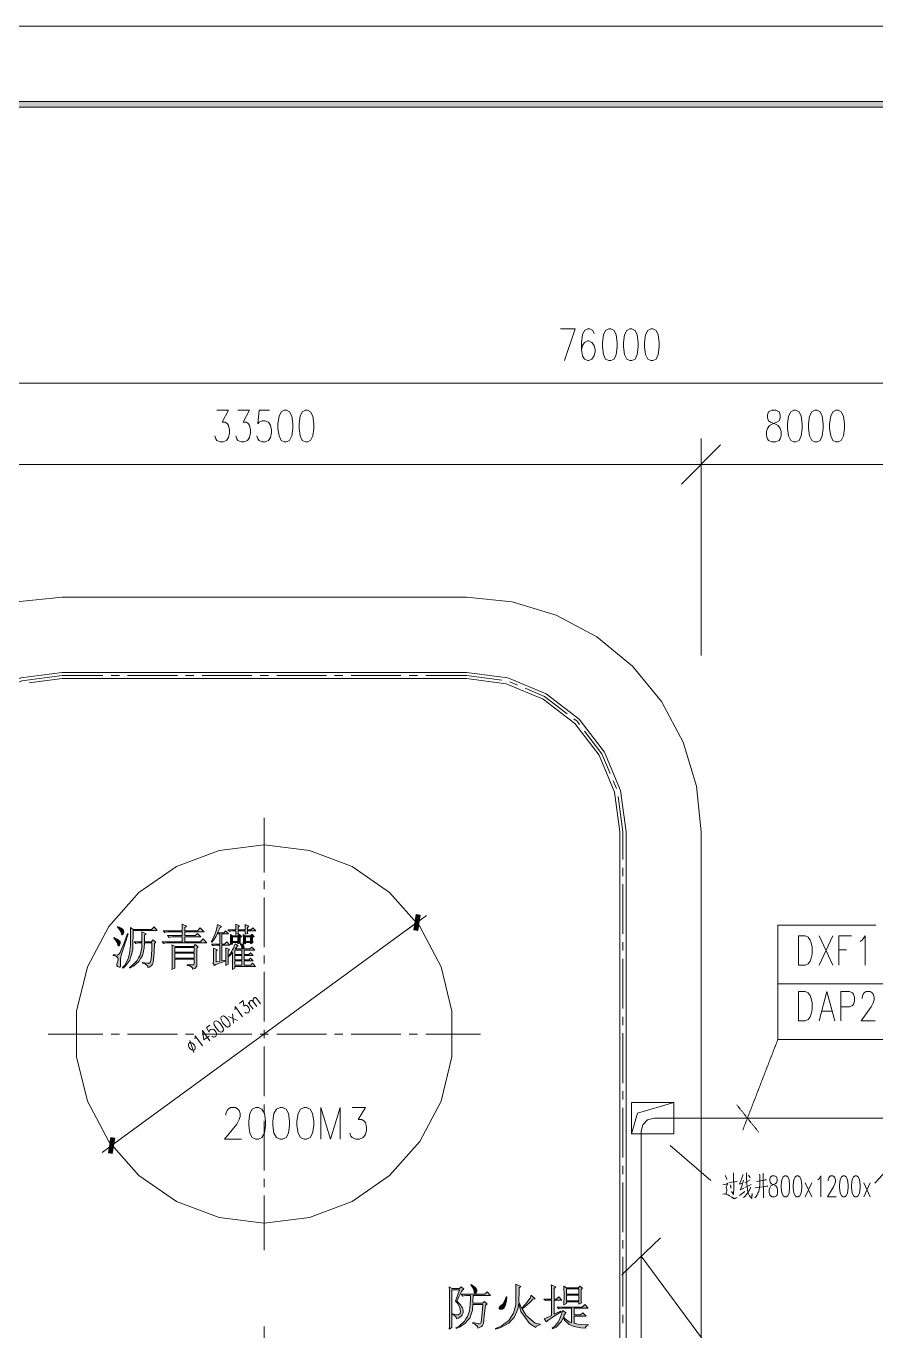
# Model space of a CAD drawing. Header units: millimetres. Extents: x -4415 to 173792, y -78716 to 47289.
# Drawn here: x 84791 to 117379, y -2753 to 47289 of the extents above; entities that cross this region are included whole.
import ezdxf

# ---------------------------------------------------------------- set-up
doc = ezdxf.new("R2010")
doc.units = ezdxf.units.MM

msp = doc.modelspace()

# ---------------------------------------------------------------- hatches: boundary and pattern name
h = msp.add_hatch(color=0)
h.dxf.hatch_style = 2
h.paths.add_polyline_path([(170896, 44393), (170687, 44183), (3191, 44183), (2980, 44393)])
h = msp.add_hatch(color=0)
h.dxf.hatch_style = 2
h.paths.add_polyline_path([(99810, 12604), (99661, 12626), (99753, 13214), (99901, 13190)])
h = msp.add_hatch(color=0)
h.dxf.hatch_style = 2
h.paths.add_polyline_path([(88309, 12757), (88405, 12710), (88510, 12638), (88522, 12615), (88532, 12591), (88543, 12560), (88543, 12552), (88543, 12534), (88530, 12498), (88517, 12479), (88505, 12461), (88488, 12443), (88485, 12443), (88473, 12443), (88452, 12476), (88441, 12508), (88423, 12560), (88350, 12677), (88295, 12742)])
h = msp.add_hatch(color=0)
h.dxf.hatch_style = 2
h.paths.add_polyline_path([(88792, 12713), (88894, 12648), (89604, 12648), (89698, 12742), (89823, 12604), (88894, 12604), (88894, 12420), (88889, 12121), (88883, 12004), (88878, 11887), (88836, 11667), (88800, 11565), (88763, 11463), (88620, 11261), (88514, 11162), (88492, 11185), (88576, 11279), (88693, 11490), (88726, 11604), (88759, 11720), (88793, 12024), (88795, 12212), (88798, 12401), (88795, 12651)])
h = msp.add_hatch(color=0)
h.dxf.hatch_style = 2
h.paths.add_polyline_path([(88938, 12172), (89230, 12172), (89234, 12318), (89230, 12508), (89224, 12552), (89391, 12479), (89333, 12428), (89326, 12172), (89604, 12172), (89655, 12245), (89772, 12150), (89713, 12107), (89703, 11759), (89664, 11364), (89637, 11316), (89609, 11268), (89523, 11203), (89464, 11185), (89461, 11239), (89359, 11320), (89260, 11346), (89260, 11375), (89336, 11364), (89448, 11351), (89482, 11349), (89518, 11347), (89563, 11408), (89575, 11469), (89586, 11531), (89607, 11861), (89619, 12128), (89326, 12128), (89323, 11931), (89250, 11629), (89180, 11525), (89110, 11420), (88905, 11239), (88770, 11162), (88756, 11185), (88873, 11268), (89048, 11455), (89107, 11557), (89165, 11660), (89227, 11946), (89230, 12128), (89180, 12128), (89133, 12128), (89044, 12118), (89004, 12107)])
h = msp.add_hatch(color=0)
h.dxf.hatch_style = 2
h.paths.add_polyline_path([(90774, 12844), (90949, 12771), (90883, 12721), (90883, 12596), (91359, 12596), (91468, 12706), (91614, 12552), (90883, 12552), (90883, 12406), (91271, 12406), (91366, 12494), (91490, 12362), (90883, 12362), (90883, 12172), (91468, 12172), (91578, 12282), (91724, 12128), (90247, 12128), (90200, 12128), (90112, 12118), (90072, 12107), (90006, 12172), (90781, 12172), (90781, 12362), (90452, 12362), (90405, 12362), (90317, 12352), (90277, 12341), (90210, 12406), (90781, 12406), (90781, 12552), (90291, 12552), (90244, 12552), (90156, 12541), (90116, 12530), (90049, 12596), (90781, 12596), (90781, 12662), (90777, 12786)])
h = msp.add_hatch(color=0)
h.dxf.hatch_style = 2
h.paths.add_polyline_path([(92449, 11470), (92449, 11938), (92587, 11873), (92537, 11814), (92537, 11756), (92537, 11616), (92537, 11536), (92537, 11456), (92540, 11342), (92543, 11309), (92449, 11265), (92449, 11434), (92284, 11382), (92069, 11295), (92017, 11259), (91958, 11368), (91970, 11382), (91980, 11423), (91980, 11449), (91980, 11624), (91976, 11865), (91973, 11931), (92126, 11865), (92075, 11821), (92075, 11397), (92215, 11426), (92215, 12040), (92142, 12040), (92093, 12040), (92006, 12030), (91965, 12019), (91900, 12084), (92215, 12084), (92215, 12472), (92119, 12472), (92075, 12384), (91973, 12227), (91915, 12157), (91892, 12172), (91944, 12256), (92022, 12426), (92050, 12512), (92077, 12597), (92116, 12761), (92126, 12838), (92288, 12757), (92228, 12721), (92204, 12662), (92155, 12560), (92134, 12516), (92368, 12516), (92441, 12589), (92551, 12472), (92303, 12472), (92303, 12084), (92405, 12084), (92485, 12165), (92602, 12040), (92303, 12040), (92303, 11441)])
h = msp.add_hatch(color=0)
h.dxf.hatch_style = 2
h.paths.add_polyline_path([(93195, 12633), (93195, 12695), (93190, 12797), (93187, 12838), (93333, 12771), (93282, 12721), (93282, 12633), (93414, 12633), (93487, 12706), (93596, 12589), (93282, 12589), (93282, 12571), (93286, 12523), (93289, 12494), (93195, 12458), (93195, 12589), (92924, 12589), (92924, 12494), (92829, 12450), (92832, 12494), (92836, 12564), (92836, 12589), (92771, 12589), (92722, 12589), (92635, 12578), (92595, 12567), (92529, 12633), (92836, 12633), (92836, 12706), (92832, 12812), (92829, 12844), (92975, 12786), (92924, 12735), (92924, 12633)])
h = msp.add_hatch(color=0)
h.dxf.hatch_style = 2
h.paths.add_polyline_path([(88704, 12479), (88587, 12118), (88455, 11702), (88441, 11648), (88426, 11596), (88412, 11477), (88412, 11411), (88412, 11346), (88410, 11259), (88408, 11239), (88406, 11219), (88390, 11199), (88375, 11199), (88364, 11199), (88333, 11208), (88313, 11217), (88293, 11227), (88273, 11261), (88273, 11287), (88273, 11308), (88283, 11364), (88295, 11396), (88306, 11433), (88317, 11487), (88317, 11506), (88317, 11531), (88298, 11572), (88280, 11586), (88262, 11601), (88189, 11630), (88134, 11645), (88134, 11674), (88203, 11667), (88286, 11661), (88298, 11663), (88311, 11666), (88348, 11697), (88371, 11726), (88395, 11755), (88547, 12136), (88675, 12487)])
h = msp.add_hatch(color=0)
h.dxf.hatch_style = 2
h.paths.add_polyline_path([(88171, 12333), (88283, 12274), (88399, 12181), (88400, 12147), (88403, 12111), (88392, 12062), (88379, 12047), (88366, 12033), (88350, 12018), (88346, 12018), (88335, 12018), (88313, 12054), (88302, 12091), (88283, 12139), (88210, 12253), (88156, 12318)])
h = msp.add_hatch(color=0)
h.paths.add_polyline_path([(90386, 12054), (90511, 11996), (91219, 11996), (91271, 12062), (91388, 11974), (91336, 11930), (91336, 11308), (91341, 11235), (91260, 11140), (91176, 11118), (91176, 11170), (91070, 11243), (90964, 11264), (90964, 11293), (91070, 11287), (91190, 11281), (91205, 11282), (91219, 11285), (91234, 11308), (91234, 11331), (91234, 11498), (90496, 11498), (90496, 11155), (90386, 11103), (90390, 11184), (90394, 11423), (90394, 11583), (90394, 11742), (90390, 11978)])
h.paths.add_polyline_path([(90496, 11732), (90496, 11542), (91234, 11542), (91234, 11732)])
h.paths.add_polyline_path([(90496, 11952), (90496, 11776), (91234, 11776), (91234, 11952)])
h = msp.add_hatch(color=0)
h.paths.add_polyline_path([(92712, 11755), (92675, 11715), (92602, 11642), (92566, 11609), (92551, 11631), (92598, 11689), (92677, 11808), (92708, 11868), (92739, 11929), (92789, 12043), (92807, 12098), (92924, 12018), (92902, 12004), (92867, 11973), (92854, 11957), (92841, 11939), (92818, 11908), (92807, 11894), (93377, 11894), (93450, 11967), (93560, 11850), (93151, 11850), (93151, 11683), (93333, 11683), (93399, 11748), (93502, 11639), (93151, 11639), (93151, 11478), (93333, 11478), (93399, 11543), (93502, 11434), (93151, 11434), (93151, 11273), (93406, 11273), (93479, 11346), (93590, 11229), (92800, 11229), (92800, 11156), (92704, 11112), (92708, 11189), (92712, 11510)])
h.paths.add_polyline_path([(92800, 11850), (92800, 11683), (93063, 11683), (93063, 11850)])
h.paths.add_polyline_path([(92800, 11639), (92800, 11478), (93063, 11478), (93063, 11639)])
h.paths.add_polyline_path([(92800, 11434), (92800, 11273), (93063, 11273), (93063, 11434)])
h = msp.add_hatch(color=0)
h.paths.add_polyline_path([(92624, 12063), (92628, 12113), (92631, 12212), (92631, 12260), (92631, 12308), (92628, 12403), (92624, 12450), (92712, 12399), (92909, 12399), (92967, 12458), (93048, 12377), (92997, 12341), (92997, 12260), (93000, 12154), (93005, 12128), (92917, 12092), (92917, 12143), (92712, 12143), (92712, 12084)])
h.paths.add_polyline_path([(92712, 12355), (92712, 12186), (92917, 12186), (92917, 12355)])
h = msp.add_hatch(color=0)
h.dxf.hatch_style = 2
h.paths.add_polyline_path([(93011, 12099), (93055, 12074), (93112, 12033), (93125, 12019), (93138, 12004), (93148, 11975), (93146, 11960), (93145, 11945), (93133, 11923), (93125, 11916), (93115, 11908), (93099, 11901), (93092, 11901), (93081, 11901), (93066, 11931), (93063, 11960), (93052, 11996), (93019, 12063), (92997, 12092)])
h = msp.add_hatch(color=0)
h.paths.add_polyline_path([(93114, 12069), (93117, 12118), (93122, 12212), (93122, 12260), (93122, 12308), (93117, 12403), (93114, 12450), (93201, 12399), (93399, 12399), (93450, 12458), (93538, 12377), (93479, 12333), (93479, 12256), (93483, 12157), (93487, 12136), (93399, 12092), (93399, 12143), (93201, 12143), (93201, 12099)])
h.paths.add_polyline_path([(93201, 12355), (93201, 12186), (93399, 12186), (93399, 12355)])
h = msp.add_hatch(color=0)
h.dxf.hatch_style = 2
h.paths.add_polyline_path([(88042, 4663), (88190, 4640), (88098, 4052), (87950, 4076)])
h = msp.add_hatch(color=0)
h.dxf.hatch_style = 2
h.paths.add_polyline_path([(101860, -975), (101933, -1026), (102025, -1104), (102043, -1128), (102062, -1154), (102080, -1195), (102080, -1209), (102080, -1231), (102065, -1271), (102050, -1289), (102036, -1308), (102013, -1326), (102007, -1326), (101995, -1326), (101977, -1286), (101969, -1245), (101955, -1187), (101893, -1060), (101846, -990)])
h = msp.add_hatch(color=0)
h.dxf.hatch_style = 2
h.paths.add_polyline_path([(103696, -1231), (103688, -1640), (103725, -1728), (103779, -1850), (103798, -1882), (103934, -1743), (104116, -1491), (104164, -1377), (104310, -1517), (104229, -1538), (104124, -1645), (103915, -1831), (103813, -1912), (103966, -2163), (104310, -2456), (104500, -2496), (104500, -2526), (104438, -2529), (104358, -2576), (104340, -2620), (104098, -2464), (103769, -2003), (103681, -1699), (103648, -1915), (103511, -2238), (103407, -2347), (103303, -2454), (102998, -2625), (102796, -2687), (102788, -2657), (103004, -2573), (103306, -2348), (103392, -2207), (103478, -2067), (103568, -1749), (103571, -1572), (103575, -1395), (103571, -1089), (103565, -961), (103761, -1049), (103696, -1107)])
h = msp.add_hatch(color=0)
h.dxf.hatch_style = 2
h.paths.add_polyline_path([(104939, -1531), (104939, -1254), (104939, -1181), (104935, -1046), (104931, -983), (105100, -1064), (105042, -1122), (105042, -1531), (105136, -1531), (105217, -1451), (105334, -1575), (105042, -1575), (105042, -2116), (105290, -1992), (105305, -2021), (105074, -2164), (104796, -2357), (104749, -2409), (104654, -2284), (104715, -2263), (104858, -2201), (104939, -2160), (104939, -1575), (104771, -1575), (104705, -1590), (104647, -1531)])
h = msp.add_hatch(color=0)
h.dxf.hatch_style = 2
h.paths.add_polyline_path([(101019, -2680), (101023, -2570), (101027, -2173), (101027, -1886), (101027, -1600), (101023, -1187), (101019, -1064), (101129, -1129), (101407, -1129), (101480, -1056), (101582, -1158), (101516, -1202), (101491, -1239), (101384, -1444), (101305, -1612), (101366, -1667), (101459, -1771), (101491, -1821), (101522, -1870), (101551, -1965), (101550, -2011), (101547, -2056), (101516, -2136), (101487, -2172), (101458, -2206), (101363, -2263), (101297, -2284), (101282, -2230), (101209, -2154), (101151, -2131), (101158, -2102), (101209, -2117), (101297, -2131), (101334, -2131), (101360, -2131), (101401, -2115), (101418, -2099), (101434, -2082), (101443, -2000), (101436, -1933), (101428, -1868), (101341, -1707), (101261, -1612), (101414, -1173), (101121, -1173), (101121, -2620)])
h = msp.add_hatch(color=0)
h.dxf.hatch_style = 2
h.paths.add_polyline_path([(102408, -1765), (102376, -2091), (102333, -2443), (102325, -2471), (102315, -2498), (102288, -2546), (102270, -2566), (102252, -2586), (102174, -2625), (102116, -2643), (102105, -2588), (102003, -2497), (101911, -2459), (101919, -2430), (101984, -2449), (102091, -2472), (102130, -2479), (102171, -2484), (102221, -2466), (102229, -2441), (102239, -2418), (102277, -2065), (102306, -1736), (101919, -1736), (101904, -1952), (101803, -2263), (101717, -2357), (101631, -2453), (101414, -2607), (101282, -2665), (101275, -2636), (101407, -2552), (101599, -2378), (101659, -2288), (101719, -2199), (101792, -1984), (101805, -1860), (101818, -1736), (101831, -1502), (101831, -1391), (101721, -1391), (101674, -1391), (101586, -1403), (101545, -1414), (101480, -1347), (102387, -1347), (102474, -1260), (102598, -1391), (101933, -1391), (101930, -1450), (101922, -1601), (101919, -1692), (102291, -1692), (102364, -1619), (102467, -1722)])
h = msp.add_hatch(color=0)
h.dxf.hatch_style = 2
h.paths.add_polyline_path([(103199, -1450), (103228, -1450), (103217, -1582), (103176, -1764), (103147, -1812), (103118, -1862), (103056, -1917), (103022, -1923), (102990, -1928), (102949, -1921), (102942, -1908), (102936, -1895), (102928, -1879), (102928, -1874), (102928, -1853), (102972, -1798), (103016, -1765), (103071, -1725), (103162, -1567)])
h = msp.add_hatch(color=0)
h.paths.add_polyline_path([(106080, -1159), (106080, -1444), (106080, -1495), (106083, -1612), (106087, -1678), (105984, -1729), (105984, -1641), (105516, -1641), (105516, -1707), (105414, -1751), (105417, -1663), (105422, -1484), (105422, -1392), (105422, -1301), (105417, -1126), (105414, -1042), (105516, -1100), (105970, -1100), (106021, -1035), (106131, -1115)])
h.paths.add_polyline_path([(105516, -1386), (105516, -1597), (105984, -1597), (105984, -1386)])
h.paths.add_polyline_path([(105516, -1144), (105516, -1342), (105984, -1342), (105984, -1144)])
h = msp.add_hatch(color=0)
h.dxf.hatch_style = 2
h.paths.add_polyline_path([(105151, -1839), (106116, -1839), (106211, -1743), (106350, -1883), (105802, -1883), (105802, -2138), (106057, -2138), (106138, -2058), (106262, -2183), (105802, -2183), (105802, -2461), (105955, -2493), (106230, -2515), (106350, -2505), (106350, -2534), (106299, -2555), (106244, -2614), (106241, -2651), (106069, -2632), (105802, -2578), (105706, -2540), (105612, -2503), (105451, -2357), (105385, -2248), (105319, -2394), (105115, -2607), (104975, -2672), (104968, -2643), (105052, -2581), (105182, -2430), (105227, -2344), (105274, -2255), (105337, -2069), (105355, -1970), (105502, -2065), (105476, -2076), (105425, -2149), (105399, -2211), (105466, -2295), (105619, -2409), (105706, -2438), (105706, -1883), (105393, -1883), (105344, -1883), (105257, -1894), (105217, -1904)])

# ---------------------------------------------------------------- linework, layer by layer
at = {"color": 0, "lineweight": 0}
for points in [[(-4415, -78716), (173792, -78716), (173792, 47289), (-4415, 47289)], [(170896, 44393), (170687, 44183), (3191, 44183), (2980, 44393)], [(107135, 35675), (107014, 35617), (106933, 35445), (106894, 35157), (106894, 34983), (106933, 34695), (107015, 34521), (107135, 34465), (107217, 34465), (107337, 34521), (107418, 34695), (107458, 34983), (107458, 35157), (107418, 35445), (107337, 35617), (107217, 35675)], [(107943, 35675), (107822, 35617), (107742, 35445), (107701, 35157), (107701, 34983), (107742, 34695), (107822, 34521), (107943, 34465), (108024, 34465), (108145, 34521), (108226, 34695), (108267, 34983), (108267, 35157), (108226, 35445), (108145, 35617), (108024, 35675)], [(108751, 35675), (108629, 35617), (108549, 35445), (108508, 35157), (108508, 34983), (108549, 34695), (108629, 34521), (108751, 34465), (108831, 34465), (108952, 34521), (109034, 34695), (109074, 34983), (109074, 35157), (109034, 35445), (108952, 35617), (108831, 35675)], [(94692, 32555), (94572, 32497), (94490, 32324), (94451, 32035), (94451, 31862), (94490, 31574), (94572, 31401), (94692, 31343), (94774, 31343), (94895, 31401), (94976, 31574), (95015, 31862), (95015, 32035), (94976, 32324), (94895, 32497), (94774, 32555)], [(95500, 32555), (95379, 32497), (95299, 32324), (95258, 32035), (95258, 31862), (95299, 31574), (95379, 31401), (95500, 31343), (95581, 31343), (95702, 31401), (95783, 31574), (95824, 31862), (95824, 32035), (95783, 32324), (95702, 32497), (95581, 32555)], [(113384, 32555), (113263, 32497), (113222, 32382), (113222, 32266), (113263, 32151), (113343, 32093), (113505, 32035), (113626, 31977), (113707, 31862), (113748, 31746), (113748, 31574), (113707, 31459), (113666, 31401), (113545, 31343), (113384, 31343), (113263, 31401), (113222, 31459), (113182, 31574), (113182, 31746), (113222, 31862), (113303, 31977), (113425, 32035), (113586, 32093), (113666, 32151), (113707, 32266), (113707, 32382), (113666, 32497), (113545, 32555)], [(114232, 32555), (114111, 32497), (114030, 32324), (113989, 32035), (113989, 31862), (114030, 31574), (114111, 31401), (114232, 31343), (114312, 31343), (114434, 31401), (114514, 31574), (114555, 31862), (114555, 32035), (114514, 32324), (114434, 32497), (114312, 32555)], [(115039, 32555), (114919, 32497), (114837, 32324), (114798, 32035), (114798, 31862), (114837, 31574), (114919, 31401), (115039, 31343), (115121, 31343), (115241, 31401), (115323, 31574), (115362, 31862), (115362, 32035), (115323, 32324), (115241, 32497), (115121, 32555)], [(115848, 32555), (115726, 32497), (115646, 32324), (115605, 32035), (115605, 31862), (115646, 31574), (115726, 31401), (115848, 31343), (115928, 31343), (116049, 31401), (116130, 31574), (116171, 31862), (116171, 32035), (116130, 32324), (116049, 32497), (115928, 32555)], [(99810, 12604), (99661, 12626), (99753, 13214), (99901, 13190)], [(88309, 12757), (88405, 12710), (88510, 12638), (88522, 12615), (88532, 12591), (88543, 12560), (88543, 12552), (88543, 12534), (88530, 12498), (88517, 12479), (88505, 12461), (88488, 12443), (88485, 12443), (88473, 12443), (88452, 12476), (88441, 12508), (88423, 12560), (88350, 12677), (88295, 12742)], [(88792, 12713), (88894, 12648), (89604, 12648), (89698, 12742), (89823, 12604), (88894, 12604), (88894, 12420), (88889, 12121), (88883, 12004), (88878, 11887), (88836, 11667), (88800, 11565), (88763, 11463), (88620, 11261), (88514, 11162), (88492, 11185), (88576, 11279), (88693, 11490), (88726, 11604), (88759, 11720), (88793, 12024), (88795, 12212), (88798, 12401), (88795, 12651)], [(88938, 12172), (89230, 12172), (89234, 12318), (89230, 12508), (89224, 12552), (89391, 12479), (89333, 12428), (89326, 12172), (89604, 12172), (89655, 12245), (89772, 12150), (89713, 12107), (89703, 11759), (89664, 11364), (89637, 11316), (89609, 11268), (89523, 11203), (89464, 11185), (89461, 11239), (89359, 11320), (89260, 11346), (89260, 11375), (89336, 11364), (89448, 11351), (89482, 11349), (89518, 11347), (89563, 11408), (89575, 11469), (89586, 11531), (89607, 11861), (89619, 12128), (89326, 12128), (89323, 11931), (89250, 11629), (89180, 11525), (89110, 11420), (88905, 11239), (88770, 11162), (88756, 11185), (88873, 11268), (89048, 11455), (89107, 11557), (89165, 11660), (89227, 11946), (89230, 12128), (89180, 12128), (89133, 12128), (89044, 12118), (89004, 12107)], [(90774, 12844), (90949, 12771), (90883, 12721), (90883, 12596), (91359, 12596), (91468, 12706), (91614, 12552), (90883, 12552), (90883, 12406), (91271, 12406), (91366, 12494), (91490, 12362), (90883, 12362), (90883, 12172), (91468, 12172), (91578, 12282), (91724, 12128), (90247, 12128), (90200, 12128), (90112, 12118), (90072, 12107), (90006, 12172), (90781, 12172), (90781, 12362), (90452, 12362), (90405, 12362), (90317, 12352), (90277, 12341), (90210, 12406), (90781, 12406), (90781, 12552), (90291, 12552), (90244, 12552), (90156, 12541), (90116, 12530), (90049, 12596), (90781, 12596), (90781, 12662), (90777, 12786)], [(92449, 11470), (92449, 11938), (92587, 11873), (92537, 11814), (92537, 11756), (92537, 11616), (92537, 11536), (92537, 11456), (92540, 11342), (92543, 11309), (92449, 11265), (92449, 11434), (92284, 11382), (92069, 11295), (92017, 11259), (91958, 11368), (91970, 11382), (91980, 11423), (91980, 11449), (91980, 11624), (91976, 11865), (91973, 11931), (92126, 11865), (92075, 11821), (92075, 11397), (92215, 11426), (92215, 12040), (92142, 12040), (92093, 12040), (92006, 12030), (91965, 12019), (91900, 12084), (92215, 12084), (92215, 12472), (92119, 12472), (92075, 12384), (91973, 12227), (91915, 12157), (91892, 12172), (91944, 12256), (92022, 12426), (92050, 12512), (92077, 12597), (92116, 12761), (92126, 12838), (92288, 12757), (92228, 12721), (92204, 12662), (92155, 12560), (92134, 12516), (92368, 12516), (92441, 12589), (92551, 12472), (92303, 12472), (92303, 12084), (92405, 12084), (92485, 12165), (92602, 12040), (92303, 12040), (92303, 11441)], [(93195, 12633), (93195, 12695), (93190, 12797), (93187, 12838), (93333, 12771), (93282, 12721), (93282, 12633), (93414, 12633), (93487, 12706), (93596, 12589), (93282, 12589), (93282, 12571), (93286, 12523), (93289, 12494), (93195, 12458), (93195, 12589), (92924, 12589), (92924, 12494), (92829, 12450), (92832, 12494), (92836, 12564), (92836, 12589), (92771, 12589), (92722, 12589), (92635, 12578), (92595, 12567), (92529, 12633), (92836, 12633), (92836, 12706), (92832, 12812), (92829, 12844), (92975, 12786), (92924, 12735), (92924, 12633)], [(88704, 12479), (88587, 12118), (88455, 11702), (88441, 11648), (88426, 11596), (88412, 11477), (88412, 11411), (88412, 11346), (88410, 11259), (88408, 11239), (88406, 11219), (88390, 11199), (88375, 11199), (88364, 11199), (88333, 11208), (88313, 11217), (88293, 11227), (88273, 11261), (88273, 11287), (88273, 11308), (88283, 11364), (88295, 11396), (88306, 11433), (88317, 11487), (88317, 11506), (88317, 11531), (88298, 11572), (88280, 11586), (88262, 11601), (88189, 11630), (88134, 11645), (88134, 11674), (88203, 11667), (88286, 11661), (88298, 11663), (88311, 11666), (88348, 11697), (88371, 11726), (88395, 11755), (88547, 12136), (88675, 12487)], [(88171, 12333), (88283, 12274), (88399, 12181), (88400, 12147), (88403, 12111), (88392, 12062), (88379, 12047), (88366, 12033), (88350, 12018), (88346, 12018), (88335, 12018), (88313, 12054), (88302, 12091), (88283, 12139), (88210, 12253), (88156, 12318)], [(90386, 12054), (90511, 11996), (91219, 11996), (91271, 12062), (91388, 11974), (91336, 11930), (91336, 11308), (91341, 11235), (91260, 11140), (91176, 11118), (91176, 11170), (91070, 11243), (90964, 11264), (90964, 11293), (91070, 11287), (91190, 11281), (91205, 11282), (91219, 11285), (91234, 11308), (91234, 11331), (91234, 11498), (90496, 11498), (90496, 11155), (90386, 11103), (90390, 11184), (90394, 11423), (90394, 11583), (90394, 11742), (90390, 11978)], [(92712, 11755), (92675, 11715), (92602, 11642), (92566, 11609), (92551, 11631), (92598, 11689), (92677, 11808), (92708, 11868), (92739, 11929), (92789, 12043), (92807, 12098), (92924, 12018), (92902, 12004), (92867, 11973), (92854, 11957), (92841, 11939), (92818, 11908), (92807, 11894), (93377, 11894), (93450, 11967), (93560, 11850), (93151, 11850), (93151, 11683), (93333, 11683), (93399, 11748), (93502, 11639), (93151, 11639), (93151, 11478), (93333, 11478), (93399, 11543), (93502, 11434), (93151, 11434), (93151, 11273), (93406, 11273), (93479, 11346), (93590, 11229), (92800, 11229), (92800, 11156), (92704, 11112), (92708, 11189), (92712, 11510)], [(92624, 12063), (92628, 12113), (92631, 12212), (92631, 12260), (92631, 12308), (92628, 12403), (92624, 12450), (92712, 12399), (92909, 12399), (92967, 12458), (93048, 12377), (92997, 12341), (92997, 12260), (93000, 12154), (93005, 12128), (92917, 12092), (92917, 12143), (92712, 12143), (92712, 12084)], [(92712, 12355), (92712, 12186), (92917, 12186), (92917, 12355)], [(93011, 12099), (93055, 12074), (93112, 12033), (93125, 12019), (93138, 12004), (93148, 11975), (93146, 11960), (93145, 11945), (93133, 11923), (93125, 11916), (93115, 11908), (93099, 11901), (93092, 11901), (93081, 11901), (93066, 11931), (93063, 11960), (93052, 11996), (93019, 12063), (92997, 12092)], [(93114, 12069), (93117, 12118), (93122, 12212), (93122, 12260), (93122, 12308), (93117, 12403), (93114, 12450), (93201, 12399), (93399, 12399), (93450, 12458), (93538, 12377), (93479, 12333), (93479, 12256), (93483, 12157), (93487, 12136), (93399, 12092), (93399, 12143), (93201, 12143), (93201, 12099)], [(93201, 12355), (93201, 12186), (93399, 12186), (93399, 12355)], [(114407, 11269), (114407, 12401), (114671, 12401), (114784, 12346), (114859, 12239), (114897, 12131), (114935, 11969), (114935, 11700), (114897, 11539), (114859, 11432), (114784, 11323), (114671, 11269)], [(90496, 11952), (90496, 11776), (91234, 11776), (91234, 11952)], [(90496, 11732), (90496, 11542), (91234, 11542), (91234, 11732)], [(92800, 11850), (92800, 11683), (93063, 11683), (93063, 11850)], [(92800, 11639), (92800, 11478), (93063, 11478), (93063, 11639)], [(92800, 11434), (92800, 11273), (93063, 11273), (93063, 11434)], [(114407, 9135), (114407, 10266), (114671, 10266), (114784, 10212), (114859, 10105), (114897, 9996), (114935, 9835), (114935, 9566), (114897, 9405), (114859, 9296), (114784, 9189), (114671, 9135)], [(92020, 9112), (91994, 9065), (92009, 8990), (92064, 8887), (92105, 8832), (92187, 8748), (92253, 8710), (92306, 8721), (92332, 8740), (92357, 8786), (92342, 8862), (92288, 8965), (92247, 9021), (92166, 9104), (92099, 9141), (92046, 9131)], [(92281, 9303), (92255, 9256), (92270, 9180), (92325, 9077), (92366, 9022), (92447, 8938), (92514, 8901), (92567, 8911), (92592, 8930), (92618, 8978), (92603, 9053), (92548, 9155), (92508, 9212), (92427, 9295), (92359, 9332), (92307, 9322)], [(91030, 8276), (91019, 8238), (91020, 8181), (91048, 8116), (91074, 8079), (91128, 8033), (91182, 8015), (91222, 8015), (91260, 8044), (91273, 8081), (91272, 8137), (91244, 8203), (91217, 8240), (91162, 8286), (91110, 8304), (91070, 8304)], [(108009, 6008), (109624, 6008), (109624, 4804), (108009, 4804)], [(93605, 5815), (93466, 5757), (93374, 5584), (93328, 5295), (93328, 5123), (93374, 4834), (93466, 4661), (93605, 4603), (93697, 4603), (93835, 4661), (93928, 4834), (93974, 5123), (93974, 5295), (93928, 5584), (93835, 5757), (93697, 5815)], [(94528, 5815), (94389, 5757), (94297, 5584), (94251, 5295), (94251, 5123), (94297, 4834), (94389, 4661), (94528, 4603), (94620, 4603), (94759, 4661), (94851, 4834), (94897, 5123), (94897, 5295), (94851, 5584), (94759, 5757), (94620, 5815)], [(95450, 5815), (95313, 5757), (95220, 5584), (95174, 5295), (95174, 5123), (95220, 4834), (95313, 4661), (95451, 4603), (95542, 4603), (95681, 4661), (95773, 4834), (95819, 5123), (95819, 5295), (95773, 5584), (95681, 5757), (95542, 5815)], [(88042, 4663), (88190, 4640), (88098, 4052), (87950, 4076)], [(113402, 3197), (113333, 3158), (113310, 3082), (113310, 3005), (113333, 2927), (113378, 2890), (113471, 2851), (113541, 2812), (113587, 2735), (113609, 2659), (113609, 2543), (113587, 2466), (113563, 2428), (113494, 2390), (113402, 2390), (113333, 2428), (113310, 2466), (113287, 2543), (113287, 2659), (113310, 2735), (113356, 2812), (113425, 2851), (113517, 2890), (113563, 2927), (113587, 3005), (113587, 3082), (113563, 3158), (113494, 3197)], [(113886, 3197), (113818, 3158), (113771, 3043), (113748, 2851), (113748, 2735), (113771, 2543), (113818, 2428), (113886, 2390), (113932, 2390), (114002, 2428), (114048, 2543), (114071, 2735), (114071, 2851), (114048, 3043), (114002, 3158), (113932, 3197)], [(114348, 3197), (114279, 3158), (114233, 3043), (114209, 2851), (114209, 2735), (114233, 2543), (114279, 2428), (114348, 2390), (114394, 2390), (114464, 2428), (114510, 2543), (114533, 2735), (114533, 2851), (114510, 3043), (114464, 3158), (114394, 3197)], [(116126, 3197), (116056, 3158), (116010, 3043), (115987, 2851), (115987, 2735), (116010, 2543), (116056, 2428), (116126, 2390), (116172, 2390), (116240, 2428), (116287, 2543), (116310, 2735), (116310, 2851), (116287, 3043), (116240, 3158), (116172, 3197)], [(116587, 3197), (116517, 3158), (116471, 3043), (116449, 2851), (116449, 2735), (116471, 2543), (116517, 2428), (116587, 2390), (116633, 2390), (116702, 2428), (116748, 2543), (116772, 2735), (116772, 2851), (116748, 3043), (116702, 3158), (116633, 3197)], [(101860, -975), (101933, -1026), (102025, -1104), (102043, -1128), (102062, -1154), (102080, -1195), (102080, -1209), (102080, -1231), (102065, -1271), (102050, -1289), (102036, -1308), (102013, -1326), (102007, -1326), (101995, -1326), (101977, -1286), (101969, -1245), (101955, -1187), (101893, -1060), (101846, -990)], [(103696, -1231), (103688, -1640), (103725, -1728), (103779, -1850), (103798, -1882), (103934, -1743), (104116, -1491), (104164, -1377), (104310, -1517), (104229, -1538), (104124, -1645), (103915, -1831), (103813, -1912), (103966, -2163), (104310, -2456), (104500, -2496), (104500, -2526), (104438, -2529), (104358, -2576), (104340, -2620), (104098, -2464), (103769, -2003), (103681, -1699), (103648, -1915), (103511, -2238), (103407, -2347), (103303, -2454), (102998, -2625), (102796, -2687), (102788, -2657), (103004, -2573), (103306, -2348), (103392, -2207), (103478, -2067), (103568, -1749), (103571, -1572), (103575, -1395), (103571, -1089), (103565, -961), (103761, -1049), (103696, -1107)], [(104939, -1531), (104939, -1254), (104939, -1181), (104935, -1046), (104931, -983), (105100, -1064), (105042, -1122), (105042, -1531), (105136, -1531), (105217, -1451), (105334, -1575), (105042, -1575), (105042, -2116), (105290, -1992), (105305, -2021), (105074, -2164), (104796, -2357), (104749, -2409), (104654, -2284), (104715, -2263), (104858, -2201), (104939, -2160), (104939, -1575), (104771, -1575), (104705, -1590), (104647, -1531)], [(101019, -2680), (101023, -2570), (101027, -2173), (101027, -1886), (101027, -1600), (101023, -1187), (101019, -1064), (101129, -1129), (101407, -1129), (101480, -1056), (101582, -1158), (101516, -1202), (101491, -1239), (101384, -1444), (101305, -1612), (101366, -1667), (101459, -1771), (101491, -1821), (101522, -1870), (101551, -1965), (101550, -2011), (101547, -2056), (101516, -2136), (101487, -2172), (101458, -2206), (101363, -2263), (101297, -2284), (101282, -2230), (101209, -2154), (101151, -2131), (101158, -2102), (101209, -2117), (101297, -2131), (101334, -2131), (101360, -2131), (101401, -2115), (101418, -2099), (101434, -2082), (101443, -2000), (101436, -1933), (101428, -1868), (101341, -1707), (101261, -1612), (101414, -1173), (101121, -1173), (101121, -2620)], [(102408, -1765), (102376, -2091), (102333, -2443), (102325, -2471), (102315, -2498), (102288, -2546), (102270, -2566), (102252, -2586), (102174, -2625), (102116, -2643), (102105, -2588), (102003, -2497), (101911, -2459), (101919, -2430), (101984, -2449), (102091, -2472), (102130, -2479), (102171, -2484), (102221, -2466), (102229, -2441), (102239, -2418), (102277, -2065), (102306, -1736), (101919, -1736), (101904, -1952), (101803, -2263), (101717, -2357), (101631, -2453), (101414, -2607), (101282, -2665), (101275, -2636), (101407, -2552), (101599, -2378), (101659, -2288), (101719, -2199), (101792, -1984), (101805, -1860), (101818, -1736), (101831, -1502), (101831, -1391), (101721, -1391), (101674, -1391), (101586, -1403), (101545, -1414), (101480, -1347), (102387, -1347), (102474, -1260), (102598, -1391), (101933, -1391), (101930, -1450), (101922, -1601), (101919, -1692), (102291, -1692), (102364, -1619), (102467, -1722)], [(103199, -1450), (103228, -1450), (103217, -1582), (103176, -1764), (103147, -1812), (103118, -1862), (103056, -1917), (103022, -1923), (102990, -1928), (102949, -1921), (102942, -1908), (102936, -1895), (102928, -1879), (102928, -1874), (102928, -1853), (102972, -1798), (103016, -1765), (103071, -1725), (103162, -1567)], [(106080, -1159), (106080, -1444), (106080, -1495), (106083, -1612), (106087, -1678), (105984, -1729), (105984, -1641), (105516, -1641), (105516, -1707), (105414, -1751), (105417, -1663), (105422, -1484), (105422, -1392), (105422, -1301), (105417, -1126), (105414, -1042), (105516, -1100), (105970, -1100), (106021, -1035), (106131, -1115)], [(105516, -1144), (105516, -1342), (105984, -1342), (105984, -1144)], [(105516, -1386), (105516, -1597), (105984, -1597), (105984, -1386)], [(105151, -1839), (106116, -1839), (106211, -1743), (106350, -1883), (105802, -1883), (105802, -2138), (106057, -2138), (106138, -2058), (106262, -2183), (105802, -2183), (105802, -2461), (105955, -2493), (106230, -2515), (106350, -2505), (106350, -2534), (106299, -2555), (106244, -2614), (106241, -2651), (106069, -2632), (105802, -2578), (105706, -2540), (105612, -2503), (105451, -2357), (105385, -2248), (105319, -2394), (105115, -2607), (104975, -2672), (104968, -2643), (105052, -2581), (105182, -2430), (105227, -2344), (105274, -2255), (105337, -2069), (105355, -1970), (105502, -2065), (105476, -2076), (105425, -2149), (105399, -2211), (105466, -2295), (105619, -2409), (105706, -2438), (105706, -1883), (105393, -1883), (105344, -1883), (105257, -1894), (105217, -1904)]]:
    msp.add_lwpolyline(points, close=True, dxfattribs=at)
for points in [[(105278, 35675), (105843, 35675), (105439, 34465)], [(106570, 35503), (106530, 35617), (106408, 35675), (106328, 35675), (106206, 35617), (106126, 35445), (106085, 35156), (106085, 34868), (106126, 34637), (106206, 34521), (106328, 34465), (106369, 34465), (106489, 34521), (106570, 34637), (106610, 34810), (106610, 34868), (106570, 35041), (106489, 35157), (106369, 35214), (106328, 35214), (106206, 35156), (106126, 35041), (106085, 34868)], [(145178, 33599), (69174, 33598)], [(92108, 32555), (92553, 32555), (92310, 32093), (92431, 32093), (92512, 32035), (92553, 31977), (92592, 31804), (92592, 31690), (92553, 31516), (92471, 31401), (92350, 31343), (92230, 31343), (92108, 31401), (92067, 31459), (92027, 31574)], [(92916, 32555), (93360, 32555), (93117, 32093), (93239, 32093), (93319, 32035), (93360, 31977), (93401, 31804), (93401, 31690), (93360, 31516), (93279, 31401), (93158, 31343), (93037, 31343), (92916, 31401), (92876, 31459), (92835, 31574)], [(94127, 32555), (93724, 32555), (93683, 32035), (93724, 32093), (93844, 32151), (93965, 32151), (94087, 32093), (94167, 31977), (94208, 31804), (94208, 31690), (94167, 31516), (94087, 31401), (93965, 31343), (93844, 31343), (93724, 31401), (93683, 31459), (93642, 31574)], [(111426, 31228), (109926, 29727)], [(109926, 29727), (111426, 31228)], [(110677, 23155), (110677, 31478)], [(110677, 23155), (110677, 31478)], [(110677, 30478), (77175, 30478)], [(118676, 30478), (110677, 30478)], [(86175, 25384), (84419, 25211), (82731, 24699), (81175, 23867), (79811, 22747), (78692, 21384), (77860, 19827), (77348, 18139), (77175, 16384)], [(86175, 25384), (101675, 25384)], [(110677, 16384), (110503, 18140), (109991, 19827), (109160, 21384), (108040, 22747), (106676, 23867), (105120, 24699), (103431, 25211), (101675, 25384)], [(86175, 22504), (84591, 22295), (83114, 21683), (81848, 20711), (80875, 19443), (80263, 17967), (80055, 16384)], [(86175, 22383), (84622, 22179), (83175, 21579), (81933, 20626), (80978, 19383), (80379, 17936), (80175, 16384)], [(86175, 22263), (84915, 22098)], [(86175, 22504), (101675, 22504)], [(86175, 22383), (87734, 22383)], [(86175, 22263), (101675, 22263)], [(88051, 22383), (88369, 22383)], [(88686, 22383), (90591, 22383)], [(90909, 22383), (91227, 22383)], [(91544, 22383), (93449, 22383)], [(93767, 22383), (94085, 22383)], [(94401, 22383), (96307, 22383)], [(96624, 22383), (96942, 22383)], [(97259, 22383), (99164, 22383)], [(99482, 22383), (99800, 22383)], [(100117, 22383), (101675, 22383)], [(107796, 16384), (107587, 17967), (106976, 19443), (106004, 20711), (104736, 21683), (103260, 22295), (101675, 22504)], [(103029, 22205), (101675, 22383)], [(107556, 16384), (107355, 17906), (106768, 19324), (105834, 20541), (104616, 21476), (103197, 22063), (101675, 22263)], [(103629, 22013), (103336, 22134)], [(105541, 20916), (104676, 21579), (103923, 21892)], [(106015, 20500), (105919, 20626), (105792, 20723)], [(107184, 18630), (106872, 19384), (106209, 20248)], [(107427, 18044), (107306, 18337)], [(107676, 16384), (107498, 17737)], [(93926, 16918), (93926, 14825)], [(107556, -38119), (107556, 16384)], [(107676, 15327), (107676, 16384)], [(107796, -38119), (107796, 16384)], [(110677, -38119), (110677, 16384)], [(93926, 15883), (92190, 15673), (90556, 15052), (89117, 14059), (87958, 12752), (87147, 11204), (86728, 9507), (86728, 7759), (87147, 6062), (87958, 4514), (89117, 3206), (90556, 2213), (92190, 1593), (93926, 1383)], [(93926, 1383), (95660, 1594), (97294, 2213), (98733, 3206), (99892, 4515), (100705, 6062), (101122, 7759), (101122, 9507), (100705, 11204), (99892, 12752), (98733, 14061), (97294, 15052), (95660, 15673), (93926, 15883)], [(107676, 14692), (107676, 15010)], [(93926, 14507), (93926, 14189)], [(107676, 12470), (107676, 14375)], [(93926, 13872), (93926, 11967)], [(99418, 12644), (100144, 13174)], [(88072, 4359), (99778, 12907)], [(113639, 12806), (113618, 12806), (113618, 12777)], [(113618, 12766), (113618, 12738)], [(113618, 12727), (113618, 12700)], [(113618, 12689), (113618, 12662)], [(113618, 12651), (113618, 12623)], [(113618, 12612), (113618, 12585)], [(113618, 12574), (113618, 12546)], [(113618, 12535), (113618, 12507)], [(113677, 12806), (113650, 12806)], [(113716, 12806), (113689, 12806)], [(113754, 12806), (113727, 12806)], [(113793, 12806), (113765, 12806)], [(113832, 12806), (113804, 12806)], [(113870, 12806), (113842, 12806)], [(113909, 12806), (113881, 12806)], [(113946, 12806), (113920, 12806)], [(113985, 12806), (113958, 12806)], [(114024, 12806), (113997, 12806)], [(114062, 12806), (114034, 12806)], [(114101, 12806), (114073, 12806)], [(114140, 12806), (114112, 12806)], [(114178, 12806), (114150, 12806)], [(114217, 12806), (114189, 12806)], [(114254, 12806), (114228, 12806)], [(114293, 12806), (114266, 12806)], [(114332, 12806), (114304, 12806)], [(114370, 12806), (114342, 12806)], [(114409, 12806), (114381, 12806)], [(114448, 12806), (114420, 12806)], [(114486, 12806), (114458, 12806)], [(114524, 12806), (114497, 12806)], [(114563, 12806), (114536, 12806)], [(114601, 12806), (114574, 12806)], [(114640, 12806), (114612, 12806)], [(114679, 12806), (114651, 12806)], [(114717, 12806), (114689, 12806)], [(114756, 12806), (114728, 12806)], [(114793, 12806), (114767, 12806)], [(114832, 12806), (114805, 12806)], [(114871, 12806), (114844, 12806)], [(114909, 12806), (114881, 12806)], [(114948, 12806), (114920, 12806)], [(114987, 12806), (114959, 12806)], [(115025, 12806), (114997, 12806)], [(115064, 12806), (115036, 12806)], [(115101, 12806), (115075, 12806)], [(115140, 12806), (115113, 12806)], [(115179, 12806), (115152, 12806)], [(115217, 12806), (115189, 12806)], [(115256, 12806), (115228, 12806)], [(115295, 12806), (115267, 12806)], [(115333, 12806), (115305, 12806)], [(115371, 12806), (115344, 12806)], [(115410, 12806), (115383, 12806)], [(115448, 12806), (115421, 12806)], [(115487, 12806), (115459, 12806)], [(115525, 12806), (115498, 12806)], [(115564, 12806), (115536, 12806)], [(115603, 12806), (115575, 12806)], [(115641, 12806), (115614, 12806)], [(115679, 12806), (115652, 12806)], [(115718, 12806), (115691, 12806)], [(115756, 12806), (115729, 12806)], [(115795, 12806), (115767, 12806)], [(115834, 12806), (115806, 12806)], [(115872, 12806), (115844, 12806)], [(115911, 12806), (115883, 12806)], [(115948, 12806), (115922, 12806)], [(115987, 12806), (115960, 12806)], [(116026, 12806), (115999, 12806)], [(116064, 12806), (116036, 12806)], [(116103, 12806), (116075, 12806)], [(116142, 12806), (116114, 12806)], [(116180, 12806), (116152, 12806)], [(116219, 12806), (116191, 12806)], [(116257, 12806), (116230, 12806)], [(116295, 12806), (116268, 12806)], [(116334, 12806), (116306, 12806)], [(116372, 12806), (116345, 12806)], [(116411, 12806), (116383, 12806)], [(116450, 12806), (116422, 12806)], [(116488, 12806), (116461, 12806)], [(116526, 12806), (116499, 12806)], [(116565, 12806), (116538, 12806)], [(116603, 12806), (116576, 12806)], [(116642, 12806), (116614, 12806)], [(116681, 12806), (116653, 12806)], [(116719, 12806), (116691, 12806)], [(116758, 12806), (116730, 12806)], [(116795, 12806), (116769, 12806)], [(116834, 12806), (116807, 12806)], [(116873, 12806), (116846, 12806)], [(116911, 12806), (116883, 12806)], [(116950, 12806), (116922, 12806)], [(116989, 12806), (116961, 12806)], [(117027, 12806), (116999, 12806)], [(117066, 12806), (117038, 12806)], [(117104, 12806), (117077, 12806)], [(117142, 12806), (117115, 12806)], [(117181, 12806), (117154, 12806)], [(117219, 12806), (117192, 12806)], [(117258, 12806), (117230, 12806)], [(117297, 12806), (117269, 12806)], [(117335, 12806), (117307, 12806)], [(117373, 12806), (117346, 12806)], [(107676, 11834), (107676, 12152)], [(113618, 12496), (113618, 12469)], [(113618, 12458), (113618, 12431)], [(113618, 12419), (113618, 12392)], [(113618, 12381), (113618, 12354)], [(113618, 12343), (113618, 12315)], [(113618, 12304), (113618, 12276)], [(113618, 12266), (113618, 12238)], [(113618, 12227), (113618, 12199)], [(113618, 12188), (113618, 12162)], [(113618, 12150), (113618, 12123)], [(113618, 12111), (113618, 12084)], [(113618, 12074), (113618, 12046)], [(113618, 12035), (113618, 12007)], [(115198, 11269), (115726, 12401)], [(115198, 12401), (115726, 11269)], [(115953, 11269), (115953, 12401), (116442, 12401)], [(116781, 12185), (116857, 12239), (116970, 12401), (116970, 11269)], [(93926, 11650), (93926, 11332)], [(107676, 9612), (107676, 11517)], [(113618, 11996), (113618, 11968)], [(113618, 11958), (113618, 11930)], [(113618, 11919), (113618, 11891)], [(113618, 11880), (113618, 11853)], [(113618, 11842), (113618, 11815)], [(113618, 11803), (113618, 11776)], [(113618, 11765), (113618, 11738)], [(113618, 11727), (113618, 11699)], [(113618, 11688), (113618, 11660)], [(113618, 11650), (113618, 11622)], [(113618, 11611), (113618, 11584)], [(113618, 11572), (113618, 11545)], [(113618, 11534), (113618, 11507)], [(115953, 11862), (116254, 11862)], [(93926, 11014), (93926, 9110)], [(113618, 11496), (113618, 11468)], [(113618, 11457), (113618, 11429)], [(113618, 11419), (113618, 11391)], [(113618, 11380), (113618, 11352)], [(113618, 11341), (113618, 11313)], [(113618, 11303), (113618, 11276)], [(113618, 11264), (113618, 11237)], [(113618, 11225), (113618, 11199)], [(113618, 11188), (113618, 11160)], [(113618, 11149), (113618, 11121)], [(113618, 11111), (113618, 11083)], [(113618, 11072), (113618, 11044)], [(113618, 11033), (113618, 11006)], [(113618, 10995), (113618, 10968)], [(113618, 10956), (113618, 10929)], [(113618, 10918), (113618, 10891)], [(113618, 10880), (113618, 10852)], [(113618, 10841), (113618, 10813)], [(113618, 10803), (113618, 10775)], [(113618, 10764), (113618, 10736)], [(113618, 10725), (113618, 10698)], [(113618, 10687), (113618, 10660)], [(113618, 10649), (113618, 10621)], [(113618, 10610), (113618, 10582)], [(113618, 10572), (113618, 10544)], [(122723, 10560), (113618, 10560)], [(113618, 10560), (125067, 10560)], [(113618, 10533), (113618, 10505)], [(93501, 9879), (93498, 9963), (93511, 10001), (93550, 10030), (93590, 10030), (93644, 9983), (93780, 9797)], [(113618, 10494), (113618, 10467)], [(113618, 10456), (113618, 10429)], [(113618, 10417), (113618, 10390)], [(113618, 10378), (113618, 10352)], [(113618, 10341), (113618, 10313)], [(113618, 10302), (113618, 10274)], [(113618, 10264), (113618, 10236)], [(113618, 10225), (113618, 10197)], [(113618, 10186), (113618, 10159)], [(113618, 10148), (113618, 10121)], [(113618, 10109), (113618, 10082)], [(113618, 10071), (113618, 10044)], [(113618, 10033), (113618, 10005)], [(115198, 9135), (115500, 10266), (115801, 9135)], [(116028, 9135), (116028, 10266), (116367, 10266), (116480, 10212), (116517, 10158), (116556, 10051), (116556, 9889), (116517, 9782), (116480, 9728), (116367, 9673), (116028, 9673)], [(116857, 9996), (116857, 10051), (116895, 10158), (116933, 10212), (117008, 10266), (117158, 10266), (117234, 10212), (117272, 10158), (117310, 10051), (117310, 9943), (117272, 9835), (117196, 9673), (116819, 9135), (117347, 9135)], [(92792, 9562), (92805, 9599), (92803, 9684), (93088, 9292)], [(92972, 9807), (93116, 9913), (93146, 9706), (93186, 9734), (93226, 9735), (93252, 9726), (93306, 9680), (93333, 9642), (93361, 9577), (93362, 9521), (93336, 9474), (93298, 9445), (93245, 9435), (93218, 9443), (93177, 9471)], [(93493, 9587), (93303, 9848)], [(93357, 9774), (93356, 9859), (93367, 9896), (93407, 9924), (93447, 9925), (93501, 9879), (93637, 9693)], [(113618, 9994), (113618, 9966)], [(113618, 9956), (113618, 9928)], [(113618, 9917), (113618, 9889)], [(113618, 9878), (113618, 9851)], [(113618, 9840), (113618, 9813)], [(113618, 9801), (113618, 9774)], [(113618, 9763), (113618, 9735)], [(113618, 9725), (113618, 9697)], [(113618, 9686), (113618, 9658)], [(113618, 9647), (113618, 9620)], [(113618, 9609), (113618, 9582)], [(113618, 9570), (113618, 9543)], [(113618, 9531), (113618, 9505)], [(115312, 9512), (115689, 9512)], [(92893, 9149), (92559, 9306)], [(92749, 9044), (92702, 9410)], [(107676, 8976), (107676, 9294)], [(113618, 9494), (113618, 9466)], [(113618, 9455), (113618, 9427)], [(113618, 9417), (113618, 9389)], [(113618, 9378), (113618, 9350)], [(113618, 9339), (113618, 9311)], [(113618, 9301), (113618, 9274)], [(113618, 9262), (113618, 9235)], [(113618, 9223), (113618, 9197)], [(113618, 9186), (113618, 9158)], [(113618, 9147), (113618, 9119)], [(113618, 9109), (113618, 9081)], [(113618, 9070), (113618, 9042)], [(113618, 9031), (113618, 9004)], [(85640, 8633), (87734, 8633)], [(88051, 8633), (88369, 8633)], [(88686, 8633), (90591, 8633)], [(90909, 8633), (91227, 8633)], [(91266, 8447), (91278, 8485), (91276, 8570), (91562, 8178)], [(91544, 8633), (93449, 8633)], [(91550, 8769), (91610, 8413), (91807, 8556)], [(91550, 8769), (91836, 8377)], [(91838, 8979), (91707, 8883), (91816, 8706), (91816, 8734), (91841, 8781), (91881, 8810), (91933, 8820), (91987, 8802), (92041, 8755), (92067, 8718), (92095, 8652), (92096, 8596), (92071, 8549), (92032, 8520), (91979, 8511), (91953, 8520), (91912, 8547)], [(93767, 8633), (94085, 8633)], [(93926, 8792), (93926, 8474)], [(94401, 8633), (96307, 8633)], [(96624, 8633), (96942, 8633)], [(97259, 8633), (99164, 8633)], [(99482, 8633), (99800, 8633)], [(100117, 8633), (102210, 8633)], [(107676, 6754), (107676, 8660)], [(113618, 8993), (113618, 8966)], [(113618, 8954), (113618, 8927)], [(113618, 8916), (113618, 8888)], [(113618, 8878), (113618, 8850)], [(113618, 8839), (113618, 8811)], [(113618, 8800), (113618, 8773)], [(113618, 8762), (113618, 8734)], [(113618, 8723), (113618, 8696)], [(113618, 8685), (113618, 8658)], [(113618, 8647), (113618, 8619)], [(113618, 8608), (113618, 8580)], [(113618, 8570), (113618, 8542)], [(113618, 8531), (113618, 8503)], [(91068, 8388), (91223, 7930)], [(93926, 8156), (93926, 6252)], [(113464, 8029), (113455, 8003)], [(113478, 8065), (113469, 8039)], [(113492, 8101), (113483, 8075)], [(113506, 8137), (113497, 8111)], [(113520, 8172), (113511, 8147)], [(113534, 8209), (113524, 8183)], [(113548, 8244), (113538, 8219)], [(113562, 8280), (113552, 8255)], [(113576, 8316), (113566, 8291)], [(113590, 8352), (113579, 8326)], [(113604, 8388), (113593, 8362)], [(113618, 8426), (113607, 8398)], [(113618, 8492), (113618, 8464)], [(113618, 8454), (113618, 8426), (113639, 8426)], [(122723, 8426), (113618, 8426)], [(113618, 8426), (124629, 8426)], [(113650, 8426), (113677, 8426)], [(113689, 8426), (113716, 8426)], [(113727, 8426), (113754, 8426)], [(113765, 8426), (113793, 8426)], [(113804, 8426), (113832, 8426)], [(113842, 8426), (113870, 8426)], [(113881, 8426), (113909, 8426)], [(113920, 8426), (113946, 8426)], [(113958, 8426), (113985, 8426)], [(113997, 8426), (114024, 8426)], [(114034, 8426), (114062, 8426)], [(114073, 8426), (114101, 8426)], [(114112, 8426), (114140, 8426)], [(114150, 8426), (114178, 8426)], [(114189, 8426), (114217, 8426)], [(114228, 8426), (114254, 8426)], [(114266, 8426), (114293, 8426)], [(114304, 8426), (114332, 8426)], [(114342, 8426), (114370, 8426)], [(114381, 8426), (114409, 8426)], [(114420, 8426), (114448, 8426)], [(114458, 8426), (114486, 8426)], [(114497, 8426), (114524, 8426)], [(114536, 8426), (114563, 8426)], [(114574, 8426), (114601, 8426)], [(114612, 8426), (114640, 8426)], [(114651, 8426), (114679, 8426)], [(114689, 8426), (114717, 8426)], [(114728, 8426), (114756, 8426)], [(114767, 8426), (114793, 8426)], [(114805, 8426), (114832, 8426)], [(114844, 8426), (114871, 8426)], [(114881, 8426), (114909, 8426)], [(114920, 8426), (114948, 8426)], [(114959, 8426), (114987, 8426)], [(114997, 8426), (115025, 8426)], [(115036, 8426), (115064, 8426)], [(115075, 8426), (115101, 8426)], [(115113, 8426), (115140, 8426)], [(115152, 8426), (115179, 8426)], [(115189, 8426), (115217, 8426)], [(115228, 8426), (115256, 8426)], [(115267, 8426), (115295, 8426)], [(115305, 8426), (115333, 8426)], [(115344, 8426), (115371, 8426)], [(115383, 8426), (115410, 8426)], [(115421, 8426), (115448, 8426)], [(115459, 8426), (115487, 8426)], [(115498, 8426), (115525, 8426)], [(115536, 8426), (115564, 8426)], [(115575, 8426), (115603, 8426)], [(115614, 8426), (115641, 8426)], [(115652, 8426), (115679, 8426)], [(115691, 8426), (115718, 8426)], [(115729, 8426), (115756, 8426)], [(115767, 8426), (115795, 8426)], [(115806, 8426), (115834, 8426)], [(115844, 8426), (115872, 8426)], [(115883, 8426), (115911, 8426)], [(115922, 8426), (115948, 8426)], [(115960, 8426), (115987, 8426)], [(115999, 8426), (116026, 8426)], [(116036, 8426), (116064, 8426)], [(116075, 8426), (116103, 8426)], [(116114, 8426), (116142, 8426)], [(116152, 8426), (116180, 8426)], [(116191, 8426), (116219, 8426)], [(116230, 8426), (116257, 8426)], [(116268, 8426), (116295, 8426)], [(116306, 8426), (116334, 8426)], [(116345, 8426), (116372, 8426)], [(116383, 8426), (116411, 8426)], [(116422, 8426), (116450, 8426)], [(116461, 8426), (116488, 8426)], [(116499, 8426), (116526, 8426)], [(116538, 8426), (116565, 8426)], [(116576, 8426), (116603, 8426)], [(116614, 8426), (116642, 8426)], [(116653, 8426), (116681, 8426)], [(116691, 8426), (116719, 8426)], [(116730, 8426), (116758, 8426)], [(116769, 8426), (116795, 8426)], [(116807, 8426), (116834, 8426)], [(116846, 8426), (116873, 8426)], [(116883, 8426), (116911, 8426)], [(116922, 8426), (116950, 8426)], [(116961, 8426), (116989, 8426)], [(116999, 8426), (117027, 8426)], [(117038, 8426), (117066, 8426)], [(117077, 8426), (117104, 8426)], [(117115, 8426), (117142, 8426)], [(117154, 8426), (117181, 8426)], [(117192, 8426), (117219, 8426)], [(117230, 8426), (117258, 8426)], [(117269, 8426), (117297, 8426)], [(117307, 8426), (117335, 8426)], [(117346, 8426), (117373, 8426)], [(113270, 7526), (113260, 7500)], [(113284, 7562), (113274, 7536)], [(113298, 7598), (113288, 7572)], [(113312, 7634), (113302, 7608)], [(113326, 7670), (113316, 7644)], [(113340, 7705), (113330, 7680)], [(113354, 7742), (113344, 7716)], [(113368, 7777), (113358, 7752)], [(113382, 7814), (113372, 7788)], [(113396, 7849), (113386, 7824)], [(113410, 7885), (113399, 7860)], [(113424, 7921), (113413, 7895)], [(113438, 7957), (113427, 7931)], [(113450, 7993), (113441, 7967)], [(113076, 7024), (113066, 6998)], [(113090, 7059), (113080, 7033)], [(113104, 7095), (113094, 7070)], [(113118, 7131), (113108, 7105)], [(113132, 7167), (113122, 7141)], [(113146, 7203), (113136, 7177)], [(113160, 7239), (113150, 7213)], [(113173, 7275), (113164, 7249)], [(113187, 7310), (113178, 7285)], [(113201, 7347), (113192, 7321)], [(113215, 7382), (113205, 7357)], [(113229, 7419), (113219, 7393)], [(113243, 7454), (113233, 7429)], [(113256, 7490), (113246, 7465)], [(112881, 6520), (112872, 6495)], [(112895, 6557), (112886, 6531)], [(112909, 6592), (112900, 6566)], [(112923, 6629), (112914, 6603)], [(112937, 6664), (112928, 6638)], [(112951, 6700), (112942, 6675)], [(112965, 6736), (112956, 6710)], [(112979, 6772), (112969, 6746)], [(112993, 6808), (112983, 6782)], [(113007, 6843), (112997, 6818)], [(113021, 6880), (113011, 6854)], [(113035, 6915), (113024, 6890)], [(113049, 6952), (113038, 6926)], [(113063, 6987), (113052, 6962)], [(107676, 6119), (107676, 6437)], [(108242, 5600), (109624, 6008)], [(112688, 6018), (112678, 5992)], [(112701, 6053), (112691, 6028)], [(112715, 6090), (112705, 6064)], [(112729, 6125), (112719, 6100)], [(112743, 6162), (112733, 6136)], [(112757, 6197), (112747, 6171)], [(112771, 6234), (112761, 6208)], [(112785, 6269), (112775, 6243)], [(112799, 6305), (112789, 6280)], [(112813, 6341), (112803, 6315)], [(112827, 6376), (112817, 6351)], [(112841, 6413), (112830, 6387)], [(112855, 6448), (112844, 6423)], [(112869, 6485), (112858, 6459)], [(92451, 5526), (92451, 5584), (92497, 5700), (92543, 5757), (92635, 5815), (92820, 5815), (92912, 5757), (92958, 5700), (93005, 5584), (93005, 5469), (92958, 5353), (92866, 5181), (92405, 4603), (93051, 4603)], [(93926, 5934), (93926, 5616)], [(96096, 4603), (96096, 5815), (96466, 4603), (96835, 5815), (96835, 4603)], [(97296, 5815), (97804, 5815), (97527, 5353), (97666, 5353), (97758, 5295), (97804, 5239), (97850, 5065), (97850, 4950), (97804, 4777), (97712, 4661), (97573, 4603), (97435, 4603), (97296, 4661), (97250, 4719), (97204, 4834)], [(107676, 3897), (107676, 5802)], [(108009, 4804), (108242, 5600)], [(112041, 5922), (112060, 5898)], [(112067, 5889), (112084, 5868)], [(112091, 5859), (112109, 5838)], [(112115, 5829), (112132, 5808)], [(112140, 5799), (112157, 5777)], [(112163, 5769), (112180, 5747)], [(112187, 5739), (112204, 5717)], [(112212, 5709), (112229, 5687)], [(112235, 5679), (112252, 5657)], [(112260, 5649), (112277, 5627)], [(112284, 5619), (112301, 5597)], [(112307, 5589), (112324, 5567)], [(112332, 5558), (112349, 5537)], [(112355, 5528), (112373, 5507)], [(112494, 5514), (112483, 5490)], [(112507, 5551), (112497, 5525)], [(112521, 5586), (112511, 5561)], [(112535, 5623), (112525, 5597)], [(112549, 5658), (112539, 5633)], [(112563, 5695), (112553, 5669)], [(112577, 5730), (112567, 5704)], [(112591, 5767), (112581, 5741)], [(112605, 5802), (112595, 5776)], [(112618, 5839), (112609, 5813)], [(112632, 5874), (112623, 5848)], [(112646, 5910), (112636, 5885)], [(112660, 5946), (112650, 5920)], [(112674, 5981), (112664, 5956)], [(93926, 5300), (93926, 3394)], [(108876, 5406), (108626, 5339), (108443, 5156), (108376, 4906)], [(108876, 5406), (131951, 5406)], [(112300, 5012), (112289, 4986)], [(112314, 5049), (112303, 5023)], [(112326, 5084), (112317, 5058)], [(112340, 5119), (112331, 5095)], [(112354, 5156), (112345, 5130)], [(112368, 5191), (112359, 5166)], [(112382, 5228), (112373, 5202)], [(112380, 5498), (112397, 5477)], [(112396, 5263), (112387, 5238)], [(112410, 5300), (112401, 5274)], [(112404, 5468), (112421, 5447)], [(112424, 5335), (112414, 5309)], [(112427, 5438), (112445, 5417)], [(112438, 5372), (112428, 5346)], [(112452, 5407), (112442, 5381)], [(112452, 5408), (112469, 5387)], [(112466, 5444), (112455, 5418)], [(112480, 5479), (112469, 5453)], [(112476, 5378), (112493, 5357)], [(112500, 5348), (112518, 5327)], [(112524, 5318), (112541, 5297)], [(112548, 5288), (112565, 5266)], [(112572, 5258), (112589, 5236)], [(112596, 5228), (112613, 5206)], [(112621, 5198), (112638, 5176)], [(112644, 5168), (112661, 5146)], [(112669, 5138), (112686, 5116)], [(112693, 5108), (112710, 5086)], [(112716, 5078), (112733, 5056)], [(112741, 5047), (112758, 5026)], [(112764, 5017), (112782, 4996)], [(88434, 4623), (87707, 4092)], [(108376, -17525), (108376, 4906)], [(112286, 4977), (112275, 4949)], [(112789, 4987), (112806, 4966)], [(112813, 4957), (112830, 4936)], [(112836, 4927), (112854, 4906)], [(112861, 4897), (112880, 4873)], [(109485, 4359), (111045, 3019)], [(117335, 2909), (118751, 4458)], [(107676, 3261), (107676, 3579)], [(93926, 3077), (93926, 2759)], [(111595, 3210), (111647, 3115), (111662, 3060)], [(111912, 3313), (111922, 3273), (111926, 2666), (111922, 2525), (111912, 2485), (111836, 2588)], [(112276, 3242), (112271, 3202), (112196, 2997), (112148, 2879), (112276, 2911)], [(112308, 3029), (112237, 2801), (112182, 2666), (112172, 2659), (112318, 2722)], [(112355, 2926), (112554, 3037)], [(112412, 3304), (112418, 3265), (112418, 3084), (112427, 2950), (112432, 2872), (112441, 2785), (112451, 2706), (112460, 2627), (112475, 2564), (112498, 2501), (112530, 2430), (112564, 2383), (112597, 2343), (112621, 2328), (112630, 2517), (112611, 2336)], [(112554, 3115), (112540, 3147), (112489, 3218)], [(112914, 3257), (112928, 3226), (112923, 3233), (112928, 2966), (112923, 2848), (112918, 2761), (112900, 2666), (112885, 2596), (112857, 2525), (112823, 2461), (112786, 2407), (112734, 2352)], [(112800, 2974), (113178, 3044), (113160, 3053), (113097, 3029)], [(113050, 3289), (113069, 3257), (113060, 3273), (113069, 2352), (113065, 2414), (113069, 2541)], [(115156, 3043), (115202, 3082), (115271, 3197), (115271, 2390)], [(115548, 3005), (115548, 3043), (115572, 3121), (115594, 3158), (115640, 3197), (115733, 3197), (115779, 3158), (115802, 3121), (115825, 3043), (115825, 2966), (115802, 2890), (115756, 2774), (115525, 2390), (115849, 2390)], [(107676, 1039), (107676, 2945)], [(111511, 2848), (111704, 2888), (111680, 2919), (111676, 2855), (111643, 2746), (111647, 2714), (111657, 2666), (111662, 2619), (111652, 2564), (111629, 2485)], [(111733, 2935), (112058, 2974), (112040, 2982), (111993, 2966)], [(111794, 2855), (111818, 2793), (111812, 2722), (111808, 2817)], [(112143, 2446), (112351, 2596)], [(112573, 2761), (112569, 2730), (112530, 2650), (112493, 2588), (112451, 2525), (112398, 2461), (112347, 2407), (112304, 2367)], [(112347, 2753), (112593, 2864)], [(112743, 2730), (113230, 2801), (113207, 2808), (113164, 2785)], [(114671, 2390), (114925, 2927)], [(114925, 2390), (114671, 2927)], [(116910, 2390), (117164, 2927)], [(117164, 2390), (116910, 2927)], [(93926, 2442), (93926, 349)], [(111515, 2494), (111576, 2501), (111652, 2478), (111700, 2461), (111770, 2423), (111851, 2376), (111922, 2328), (111954, 2312), (112063, 2367), (111950, 2328), (111879, 2359)], [(109121, 816), (107631, -598)], [(107676, 405), (107676, 721)], [(107676, -1819), (107676, 87)], [(108376, 108), (110947, -3361)], [(107676, -2453), (107676, -2136)], [(93926, -2583), (93926, -4676)]]:
    msp.add_lwpolyline(points, dxfattribs=at)

doc.saveas('drawing.dxf')
